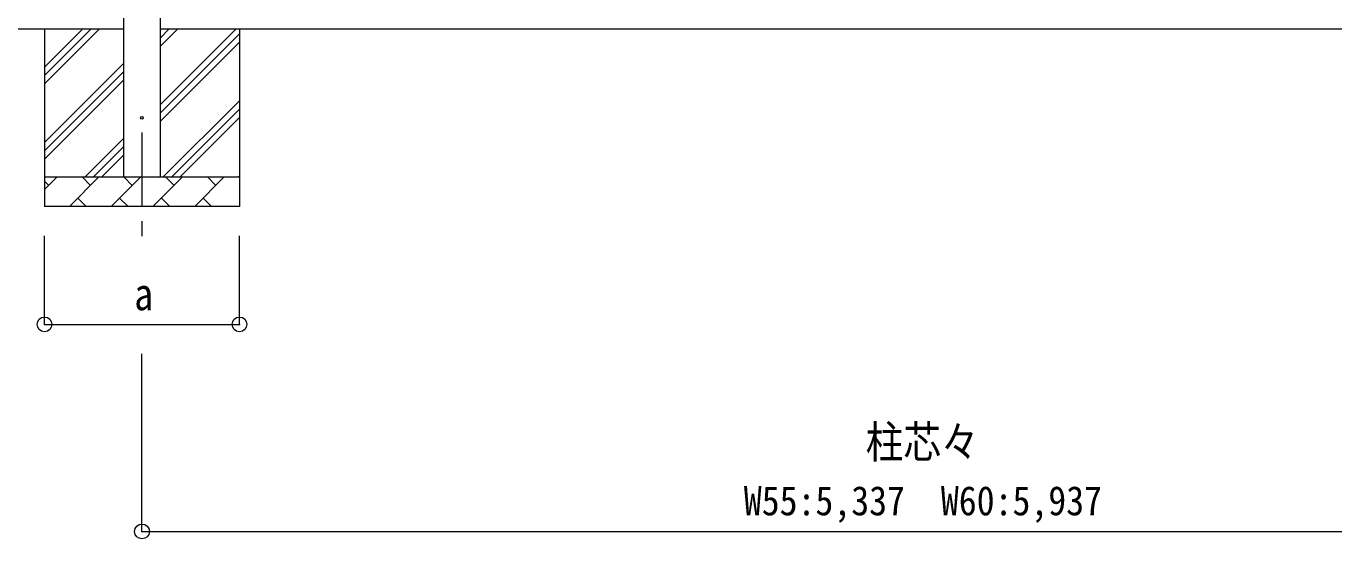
# Model space of a CAD drawing. Units: millimetres at full size, sheet at 1:50; details may follow other scales. Extents: x -14053 to 14053, y -9700 to 9700.
# Drawn here: x -11512 to -7087, y 845 to 2581 of the extents above; entities that cross this region are included whole.
import ezdxf
from ezdxf.enums import TextEntityAlignment as Align

# ---------------------------------------------------------------- set-up
doc = ezdxf.new("R2010")
doc.units = ezdxf.units.MM
doc.header["$LTSCALE"] = 50
doc.header["$PDMODE"] = 32
doc.header["$PDSIZE"] = 50
doc.linetypes.add('CHAIN1', pattern=[8, 5, -1, 1, -1])
for name, color, linetype, lineweight in [('0-2_建具', 4, 'Continuous', 9), ('0-3_階段', 7, 'CHAIN1', 9), ('0-4_設備', 7, 'Continuous', 9), ('0-8_外構', 6, 'Continuous', 9)]:
    doc.layers.add(name, color=color, linetype=linetype, lineweight=lineweight)
doc.styles.add('ＭＳ ゴシック', font='')
doc.styles.get('ＭＳ ゴシック').set_extended_font_data('MS Gothic')

msp = doc.modelspace()

# ---------------------------------------------------------------- linework, layer by layer
at = {"layer": '0-2_建具'}
for p, q in [((-11182.55, 4925.21), (-11182.55, 2070.21)), ((-11057.55, 2070.21), (-11057.55, 4925.21))]:
    msp.add_line(p, q, dxfattribs=at)
msp.add_circle((-11120.05, 2270.21), 4.5, dxfattribs=at)
at = {"layer": '0-3_階段'}
msp.add_line((-11120.05, 2220.21), (-11120.05, 1858.55), dxfattribs=at)
at = {"layer": '0-4_設備'}
for p, q in [((-11182.55, 2570.21), (-12155.36, 2570.21)), ((-11450.05, 2570.21), (-11450.05, 1970.21)), ((-11450.05, 2385.16), (-11265, 2570.21)), ((-11450.05, 2413.44), (-11293.28, 2570.21)), ((-11450.05, 2441.73), (-11321.57, 2570.21)), ((-5846.05, 2570.21), (-11057.55, 2570.21)), ((-11057.55, 2315.11), (-10802.45, 2570.21)), ((-11057.55, 2513.1), (-11000.44, 2570.21)), ((-11057.55, 2541.39), (-11028.72, 2570.21)), ((-10790.05, 2570.21), (-10790.05, 1970.21)), ((-11057.55, 2286.83), (-10790.05, 2554.33)), ((-11057.55, 2258.54), (-10790.05, 2526.04)), ((-11450.05, 2187.17), (-11182.55, 2454.67)), ((-11450.05, 2158.89), (-11182.55, 2426.39)), ((-11450.05, 2130.6), (-11182.55, 2398.1)), ((-11047.89, 2070.21), (-10790.05, 2328.05)), ((-11019.61, 2070.21), (-10790.05, 2299.77)), ((-10991.32, 2070.21), (-10790.05, 2271.48)), ((-11312.45, 2070.21), (-11182.55, 2200.11)), ((-11284.16, 2070.21), (-11182.55, 2171.83)), ((-11255.88, 2070.21), (-11182.55, 2143.54)), ((-11450.05, 2070.21), (-10790.05, 2070.21)), ((-11450.05, 2027.32), (-11407.15, 2070.21)), ((-11435.71, 2041.66), (-11450.05, 2056)), ((-11365.73, 1970.21), (-11265.73, 2070.21)), ((-11294.29, 2041.66), (-11322.84, 2070.21)), ((-11224.31, 1970.21), (-11124.31, 2070.21)), ((-11152.87, 2041.66), (-11181.42, 2070.21)), ((-11082.89, 1970.21), (-10982.89, 2070.21)), ((-11011.44, 2041.66), (-11040, 2070.21)), ((-10941.47, 1970.21), (-10841.47, 2070.21)), ((-10870.02, 2041.66), (-10898.58, 2070.21)), ((-10793.33, 2070.21), (-10790.05, 2073.49)), ((-11337.18, 1998.76), (-11308.63, 1970.21)), ((-11195.76, 1998.76), (-11167.21, 1970.21)), ((-11054.34, 1998.76), (-11025.78, 1970.21)), ((-10912.92, 1998.76), (-10884.36, 1970.21)), ((-10790.05, 1970.21), (-11450.05, 1970.21))]:
    msp.add_line(p, q, dxfattribs=at)
at = {"layer": '0-8_外構'}
for p, q in [((-11450.05, 1571.21), (-11450.05, 1871.21)), ((-10790.05, 1571.21), (-10790.05, 1871.21)), ((-11450.05, 1571.21), (-10790.05, 1571.21)), ((-11120.05, 870.33), (-11120.05, 1471.21)), ((-11120.05, 870.33), (-5783.55, 870.33))]:
    msp.add_line(p, q, dxfattribs=at)
for p in [(-11450.05, 1571.21), (-10790.05, 1571.21), (-11120.05, 870.33)]:
    msp.add_point(p, dxfattribs=at)

# ---------------------------------------------------------------- texts
at = {"layer": '0-8_外構', "color": 7, "style": 'ＭＳ ゴシック'}
for s, height, width, p in [('a', 110, 0.85, (-11146.3, 1586.21)), ('柱芯々', 110, 0.85, (-8671.05, 1085.33)), ('W55:5,337\u3000W60:5,937', 98.97, 0.9, (-9083.55, 895.33))]:
    msp.add_text(s, height=height, dxfattribs=dict(at, width=width)).set_placement(p, align=Align.BOTTOM_LEFT)

doc.saveas('drawing.dxf')
